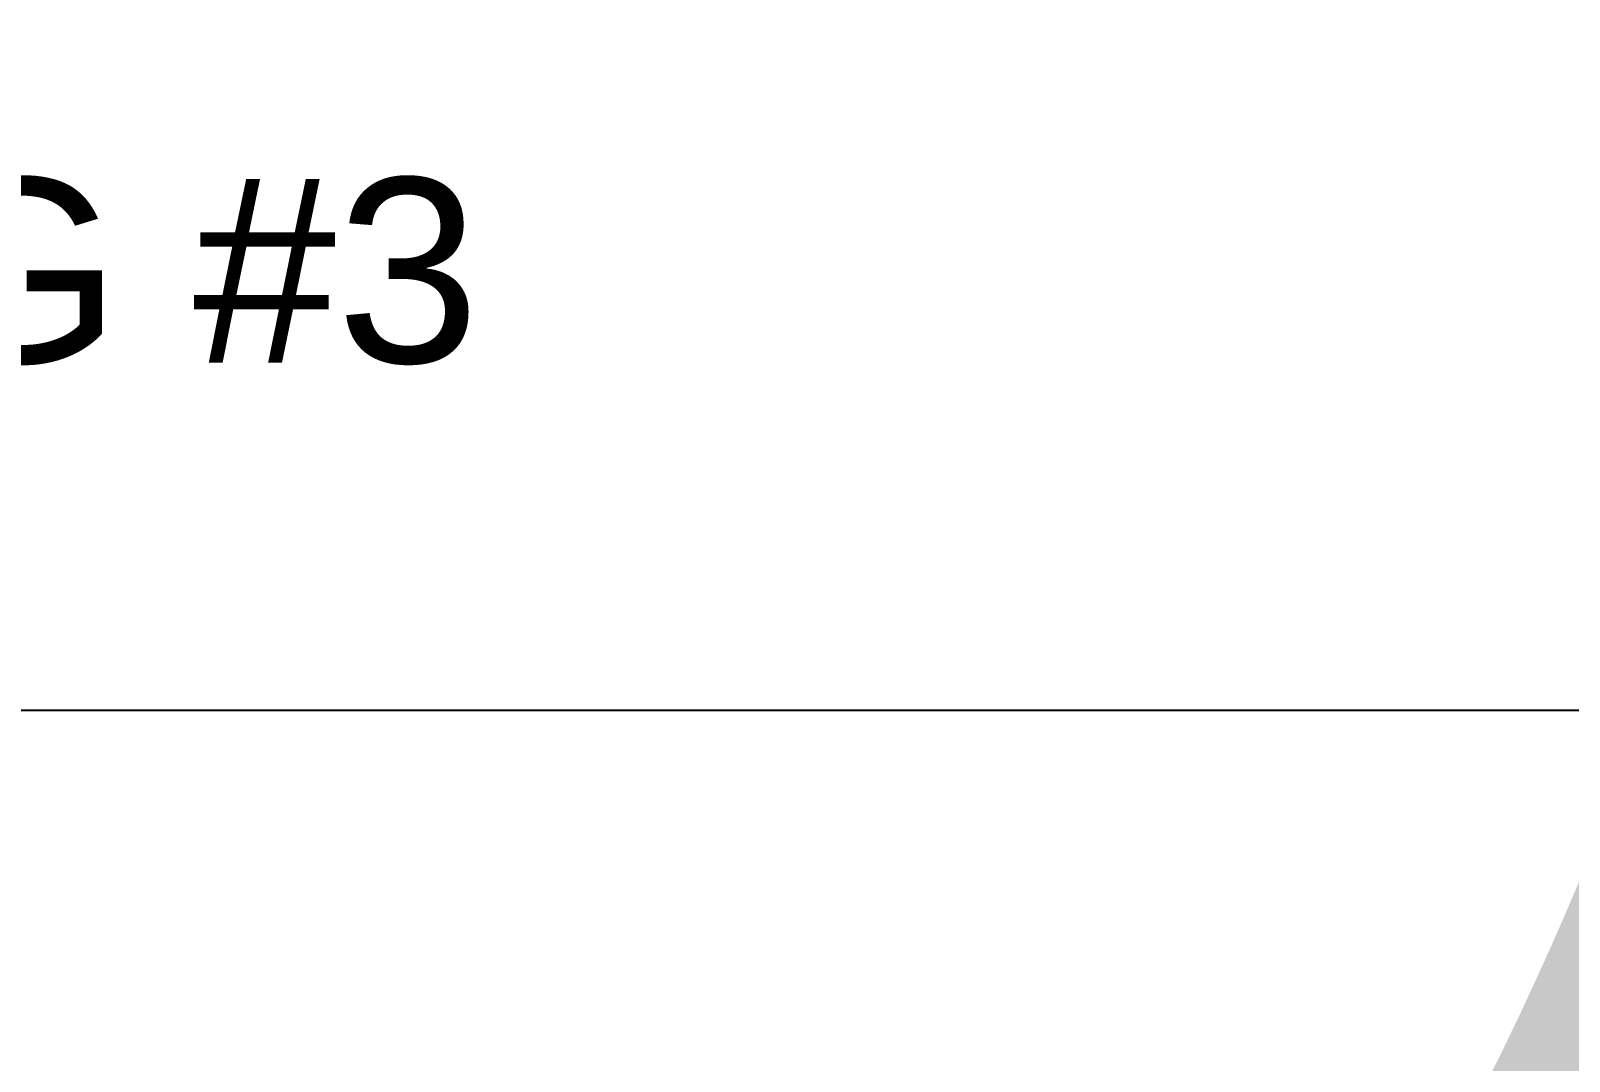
# Model space of a CAD drawing. Header units: feet. Extents: x -327 to 55127, y -2634 to 4121.
# Drawn here: x 5048.3 to 5214.8, y 1474.8 to 1586.3 of the extents above; entities that cross this region are included whole.
import ezdxf
from ezdxf.enums import TextEntityAlignment as Align

# ---------------------------------------------------------------- set-up
doc = ezdxf.new("R2018")
doc.units = ezdxf.units.FT
doc.header["$MEASUREMENT"] = 0
doc.layers.add('G-ANNO-TEXT', color=1, linetype='Continuous')
doc.styles.add('NEI-A', font='arial.ttf')
doc.styles.get("Standard").update_dxf_attribs({"font": 'arial.ttf'})

# ---------------------------------------------------------------- blocks, each defined once
blk = doc.blocks.new('DETAIL_TITLE')
at = {"style": 'NEI-A', "flags": 8}
blk.add_attdef('#', text='', height=0.2, dxfattribs=at).set_placement((0.5922, -0.5109), align=Align.MIDDLE_CENTER)
at = {"lineweight": 30, "flags": 104}
blk.add_attdef('DETAIL_TITLE', text='', height=0.2, dxfattribs=at).set_placement((0.9099, -0.5251), align=Align.BOTTOM_LEFT)
at = {"style": 'NEI-A'}
for tag, p in [('SCALE:', (0.9386, -0.7379)), ('1"_=_', (1.5474, -0.7379))]:
    blk.add_attdef(tag, text='', height=0.1, dxfattribs=at).set_placement(p, align=Align.BOTTOM_LEFT)

msp = doc.modelspace()

# ---------------------------------------------------------------- linework, layer by layer
at = {"layer": 'G-ANNO-TEXT', "flags": 128}
msp.add_lwpolyline([(4495.72, 1499.14, -0.298343), (4514.22, 1512.79), (5006.37, 1512.79, 0.298343), (5024.88, 1526.43, 0.298343), (5043.39, 1512.79), (5596.31, 1512.79, -0.298343), (5614.82, 1499.14)], format="xyb", dxfattribs=at)

# ---------------------------------------------------------------- block references
at = {"layer": 'G-ANNO-TEXT'}
ref = msp.add_blockref('DETAIL_TITLE', (57.64, 2212.85), dxfattribs=dict(at, xscale=128.9267043143703, yscale=128.9267043143703, zscale=128.9267043143703))
lines = msp.add_mtext('{\\LDC BLOCK TYPE-2 (2) STRINGS (52) MODULES [580W-SOUTH MOTOR GAP] }', dxfattribs={"layer": '0', "insert": (174.95, 2183.83), "char_height": 1139.5591, "attachment_point": 1})
ref.add_attrib('DETAIL_TITLE', '', (174.95, 2183.83)).embed_mtext(lines)

# ---------------------------------------------------------------- next in the draw order: texts
at = {"layer": 'G-ANNO-TEXT', "insert": (5096.89, 1570.4), "char_height": 20, "width": 143.1195, "attachment_point": 3, "style": 'NEI-A', "bg_fill": 3, "box_fill_scale": 1.5, "bg_fill_color": 256, "bg_fill_transparency": 0}
msp.add_mtext('STRING #3', dxfattribs=at)

# ---------------------------------------------------------------- next in the draw order: block references
at = {"layer": 'G-ANNO-TEXT'}
ref = msp.add_blockref('DETAIL_TITLE', (4410.51, 2169.5), dxfattribs=dict(at, xscale=128.9267043143703, yscale=128.9267043143703, zscale=128.9267043143703))
lines = msp.add_mtext('{\\LDC BLOCK TYPE-5 (2) STRINGS (54) MODULES [400W-SOUTH MOTOR GAP] }', dxfattribs={"layer": '0', "insert": (4527.82, 2140.47), "char_height": 930.6003, "attachment_point": 1})
ref.add_attrib('DETAIL_TITLE', '', (4527.82, 2140.47)).embed_mtext(lines)

doc.saveas('drawing.dxf')
